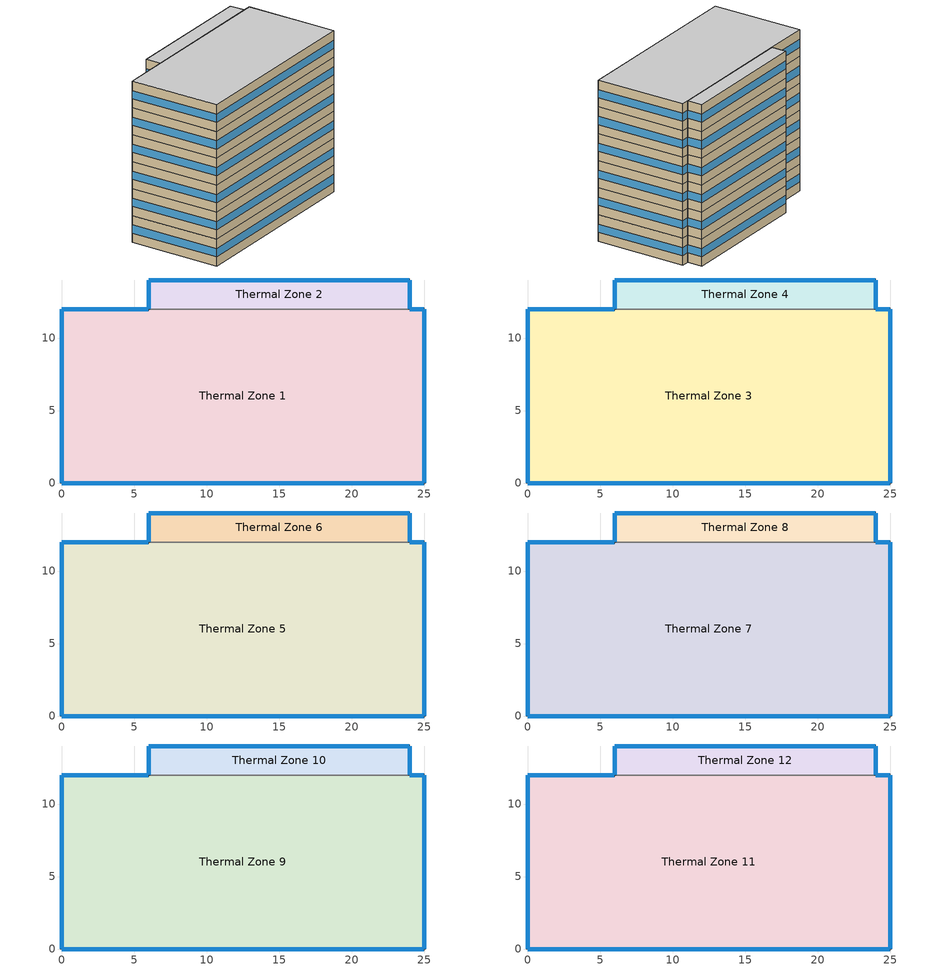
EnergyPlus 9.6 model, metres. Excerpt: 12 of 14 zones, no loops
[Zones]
Thermal Zone 1
 floor ground (ExtSlabCarpet): 0,0 0,12 6,12 24,12 25,12 25,0 z0
 wall outside (Ext Wall): 6,12 0,12 0,0 25,0 25,12 24,12 z0:3.5
 wall to Thermal Zone 2 (Interior Wall): 24,12 6,12 z0:3.5
 window (Ext Window): 25,0.01 25,11.99 / 5.99,12 0.01,12 / 24.99,12 24.01,12 / 0.01,0 24.99,0 / 0,11.99 0,0.01 z1.22:2.27
Thermal Zone 2
 floor ground (ExtSlabCarpet): 6,12 6,14 24,14 24,12 z0
 wall outside (Ext Wall): 24,12 24,14 6,14 6,12 z0:3.5
 window (Ext Window): 24,12.01 24,13.99 / 23.99,14 6.01,14 / 6,13.99 6,12.01 z1.22:2.27
Thermal Zone 3
 floor to Thermal Zone 1 (Interior Floor): 0,0 0,12 6,12 24,12 25,12 25,0 z3.5
 wall outside (Ext Wall): 6,12 0,12 0,0 25,0 25,12 24,12 z3.5:7
 wall to Thermal Zone 4 (Interior Wall): 24,12 6,12 z3.5:7
 window (Ext Window): 25,0.01 25,11.99 / 5.99,12 0.01,12 / 24.99,12 24.01,12 / 0.01,0 24.99,0 / 0,11.99 0,0.01 z4.72:5.77
Thermal Zone 4
 floor to Thermal Zone 2 (Interior Floor): 6,12 6,14 24,14 24,12 z3.5
 wall outside (Ext Wall): 24,12 24,14 6,14 6,12 z3.5:7
 window (Ext Window): 24,12.01 24,13.99 / 23.99,14 6.01,14 / 6,13.99 6,12.01 z4.72:5.77
Thermal Zone 5
 floor to Thermal Zone 3 (Interior Floor): 0,0 0,12 6,12 24,12 25,12 25,0 z7
 wall outside (Ext Wall): 6,12 0,12 0,0 25,0 25,12 24,12 z7:10.5
 wall to Thermal Zone 6 (Interior Wall): 24,12 6,12 z7:10.5
 window (Ext Window): 25,0.01 25,11.99 / 5.99,12 0.01,12 / 24.99,12 24.01,12 / 0.01,0 24.99,0 / 0,11.99 0,0.01 z8.22:9.27
Thermal Zone 6
 floor to Thermal Zone 4 (Interior Floor): 6,12 6,14 24,14 24,12 z7
 wall outside (Ext Wall): 24,12 24,14 6,14 6,12 z7:10.5
 window (Ext Window): 24,12.01 24,13.99 / 23.99,14 6.01,14 / 6,13.99 6,12.01 z8.22:9.27
Thermal Zone 7
 floor to Thermal Zone 5 (Interior Floor): 0,0 0,12 6,12 24,12 25,12 25,0 z10.5
 wall outside (Ext Wall): 6,12 0,12 0,0 25,0 25,12 24,12 z10.5:14
 wall to Thermal Zone 8 (Interior Wall): 24,12 6,12 z10.5:14
 window (Ext Window): 25,0.01 25,11.99 / 5.99,12 0.01,12 / 24.99,12 24.01,12 / 0.01,0 24.99,0 / 0,11.99 0,0.01 z11.72:12.77
Thermal Zone 8
 floor to Thermal Zone 6 (Interior Floor): 6,12 6,14 24,14 24,12 z10.5
 wall outside (Ext Wall): 24,12 24,14 6,14 6,12 z10.5:14
 window (Ext Window): 24,12.01 24,13.99 / 23.99,14 6.01,14 / 6,13.99 6,12.01 z11.72:12.77
Thermal Zone 9
 floor to Thermal Zone 7 (Interior Floor): 0,0 0,12 6,12 24,12 25,12 25,0 z14
 wall outside (Ext Wall): 6,12 0,12 0,0 25,0 25,12 24,12 z14:17.5
 wall to Thermal Zone 10 (Interior Wall): 24,12 6,12 z14:17.5
 window (Ext Window): 25,0.01 25,11.99 / 5.99,12 0.01,12 / 24.99,12 24.01,12 / 0.01,0 24.99,0 / 0,11.99 0,0.01 z15.22:16.27
Thermal Zone 10
 floor to Thermal Zone 8 (Interior Floor): 6,12 6,14 24,14 24,12 z14
 wall outside (Ext Wall): 24,12 24,14 6,14 6,12 z14:17.5
 window (Ext Window): 24,12.01 24,13.99 / 23.99,14 6.01,14 / 6,13.99 6,12.01 z15.22:16.27
Thermal Zone 11
 floor to Thermal Zone 9 (Interior Floor): 0,0 0,12 6,12 24,12 25,12 25,0 z17.5
 wall outside (Ext Wall): 6,12 0,12 0,0 25,0 25,12 24,12 z17.5:21
 wall to Thermal Zone 12 (Interior Wall): 24,12 6,12 z17.5:21
 window (Ext Window): 25,0.01 25,11.99 / 5.99,12 0.01,12 / 24.99,12 24.01,12 / 0.01,0 24.99,0 / 0,11.99 0,0.01 z18.72:19.77
 ceiling to Thermal Zone 13 (Interior Ceiling): 25,0 25,12 24,12 6,12 0,12 0,0 z21
Thermal Zone 12
 floor to Thermal Zone 10 (Interior Floor): 6,12 6,14 24,14 24,12 z17.5
 wall outside (Ext Wall): 24,12 24,14 6,14 6,12 z17.5:21
 window (Ext Window): 24,12.01 24,13.99 / 23.99,14 6.01,14 / 6,13.99 6,12.01 z18.72:19.77
 ceiling to Thermal Zone 14 (Interior Ceiling): 24,12 24,14 6,14 6,12 z21
[Building]
Building 1: North Axis {deg}=-0
[Site:Location]
Washington Dc Dulles IntL Ar: Latitude {deg}=38.98; Longitude {deg}=-77.47; Time Zone {hr}=-5; Elevation {m}=82
[SizingPeriod:DesignDay] Month=7; Day of Month=21; Day Type=SummerDesignDay; Daily Dry-Bulb Temperature Range {deltaC}=14.4; Dry-Bulb Temperature Range Modifier Type=DefaultMultipliers; Barometric Pressure {Pa}=86790; Wind Speed {m/s}=5; Wind Direction {deg}=340; Rain Indicator=No; Snow Indicator=No; Daylight Saving Time Indicator=No; Solar Model Indicator=ASHRAETau; ASHRAE Clear Sky Optical Depth for Beam Irradiance (taub)=0.339; ASHRAE Clear Sky Optical Depth for Diffuse Irradiance (taud)=2.366; Begin Environment Reset Mode=FullResetAtBeginEnvironment
Name | Maximum Dry-Bulb Temperature {C} | Humidity Condition Type | Wetbulb or DewPoint at Maximum Dry-Bulb {C} | Enthalpy at Maximum Dry-Bulb {J/kg}
SALT-LAKE-CITY-IAP Ann Clg .4% Condns DB=>MWB | 36.5 | Wetbulb | 17.1
SALT-LAKE-CITY-IAP Ann Clg .4% Condns DP=>MDB | 22.5 | Dewpoint | 15.6
SALT-LAKE-CITY-IAP Ann Clg .4% Condns Enth=>MDB | 30.8 | Enthalpy |  | 59300
SALT-LAKE-CITY-IAP Ann Clg .4% Condns WB=>MDB | 31.2 | Wetbulb | 19
[Material] Thermal Absorptance=0.9
Name | Roughness | Thickness m | Conductivity W/m-K | Density kg/m3 | Specific Heat J/kg-K | Solar Absorptance | Visible Absorptance
wall metal | Smooth | 0.2 | 45.28 | 7824 | 500 | 0.7 | 0.7
Wall Insulation [30] | MediumRough | 0.1693 | 0.049 | 265 | 836.8 | 0.7 | 0.7
F16 Acoustic tile | MediumSmooth | 0.0191 | 0.06 | 368 | 590 | 0.3 | 0.3
M11 100mm lightweight concrete | MediumRough | 0.1016 | 0.53 | 1280 | 840 | 0.5 | 0.5
MAT-CC05 4 HW CONCRETE | Rough | 0.1016 | 1.311 | 2240 | 836.8 | 0.85 | 0.85
G01a 19mm gypsum board | MediumSmooth | 0.019 | 0.16 | 800 | 1090 | 0.4 | 0.4
[Material:AirGap]
Name | Thermal Resistance m2-K/W
F04 Wall air space resistance | 0.15
F05 Ceiling air space resistance | 0.18
[Material:NoMass]
CP02 CARPET PAD: Roughness=Smooth; Thermal Resistance m2-K/W=0.1; Thermal Absorptance=0.9; Solar Absorptance=0.8; Visible Absorptance=0.8
[WindowMaterial:SimpleGlazingSystem]
Window Material Simple Glazing System: U-Factor W/m2-K=2.8; Solar Heat Gain Coefficient=0.35
[Construction]
Ext Wall: wall metal, Wall Insulation [30]
Ext Window: Window Material Simple Glazing System
ExtSlabCarpet: MAT-CC05 4 HW CONCRETE, CP02 CARPET PAD
Interior Ceiling: M11 100mm lightweight concrete, F05 Ceiling air space resistance, F16 Acoustic tile
Interior Floor: F16 Acoustic tile, F05 Ceiling air space resistance, M11 100mm lightweight concrete
Interior Wall: G01a 19mm gypsum board, F04 Wall air space resistance, G01a 19mm gypsum board
[Zone]
Thermal Zone 1; Thermal Zone 2: 0, 0, 0, 0, , 1, , , , , , Yes
Thermal Zone 3; Thermal Zone 4: 0, 0, 0, 3.5, , 1, , , , , , Yes
Thermal Zone 5; Thermal Zone 6: 0, 0, 0, 7, , 1, , , , , , Yes
Thermal Zone 7; Thermal Zone 8: 0, 0, 0, 10.5, , 1, , , , , , Yes
Thermal Zone 9; Thermal Zone 10: 0, 0, 0, 14, , 1, , , , , , Yes
Thermal Zone 11; Thermal Zone 12: 0, 0, 0, 17.5, , 1, , , , , , Yes
[AvailabilityManager:Scheduled] Schedule=Always On Discrete
VAV with Reheat 1 Availability Manager; Air Loop HVAC Outdoor Air System 1 Availability Manager
[Schedule:Constant]
Always On Discrete: Hourly Value=1
